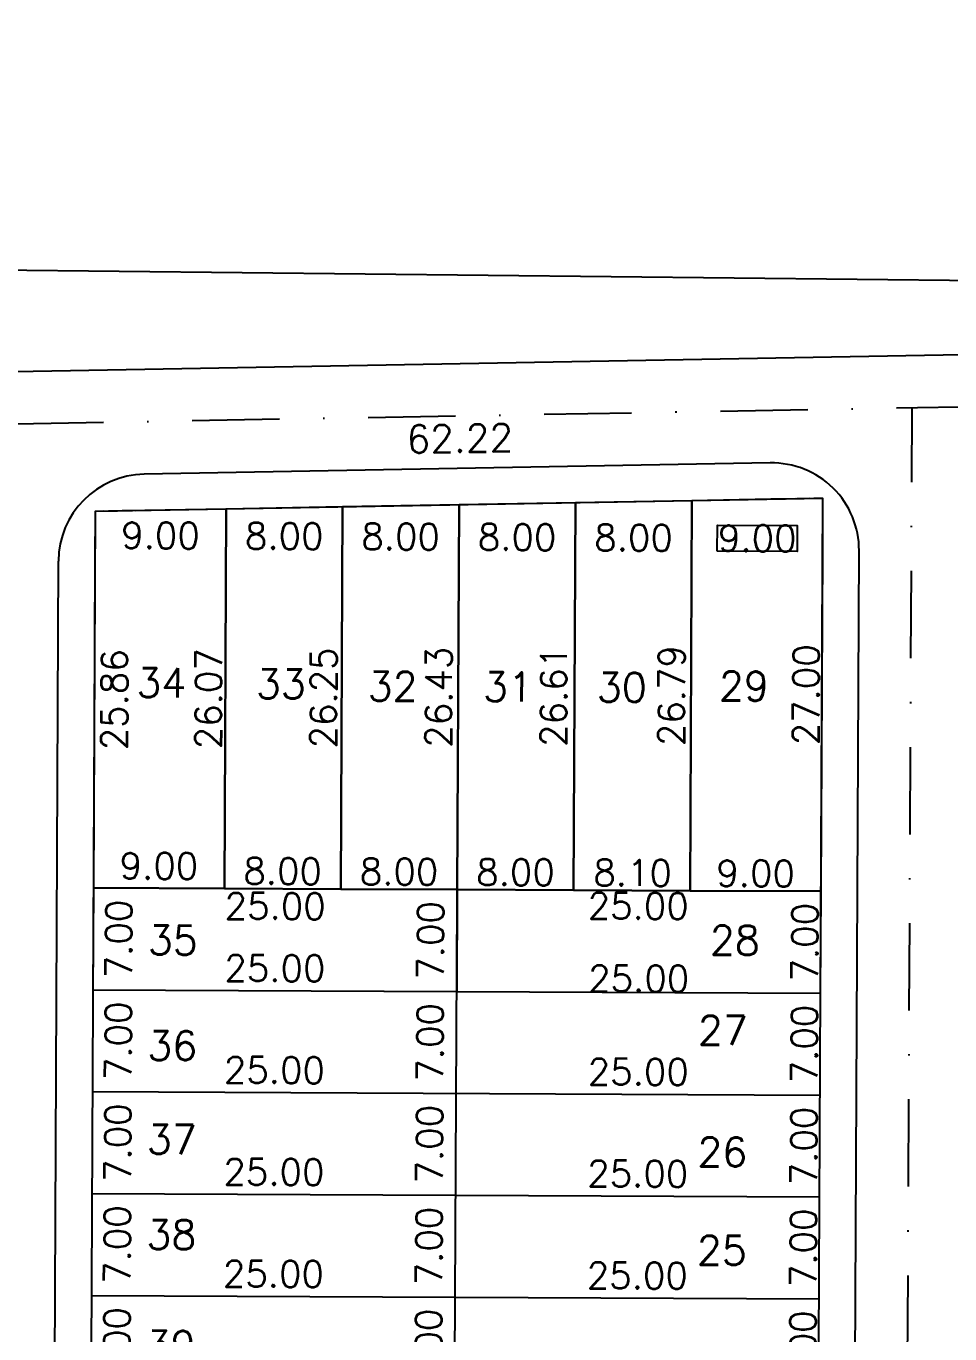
# Model space of a CAD drawing. Header units: millimetres. Extents: x -4430026 to 4783824, y 584 to 9593110.
# Drawn here: x 1752.4 to 1815.9, y 1880.7 to 1970.5 of the extents above; entities that cross this region are included whole.
import ezdxf
from ezdxf.enums import TextEntityAlignment as Align

# ---------------------------------------------------------------- set-up
doc = ezdxf.new("R2010")
doc.units = ezdxf.units.MM
for name, pattern in [('DASHDOT', [1, 0.5, -0.25, 0, -0.25]), ('HIDDEN', [0.375, 0.25, -0.125]), ('HIDDEN2', [0.1875, 0.125, -0.0625])]:
    doc.linetypes.add(name, pattern=pattern)
for name, color, linetype in [('BOUNDARY LOTES', 2, 'Continuous'), ('Calçada', 1, 'Continuous'), ('CANTOS', 9, 'HIDDEN'), ('Cota', 8, 'Continuous'), ('COTAS', 8, 'Continuous'), ('Lotes', 2, 'Continuous'), ('Numero de lotes', 5, 'Continuous'), ('POLIGONAL', 5, 'Continuous'), ('Projeção', 8, 'HIDDEN2'), ('QUADRA', 4, 'Continuous')]:
    doc.layers.add(name, color=color, linetype=linetype)
doc.styles.add('arcad1', font='romans.shx')
doc.styles.add('ROMANS', font='romans.shx')
doc.dimstyles.new('BOLA100', dxfattribs={"dimscale": 0, "dimtxt": 1.9, "dimasz": 0.18, "dimexe": 0.18, "dimexo": 0.063, "dimgap": 0, "dimtad": 1, "dimzin": 4, "dimdsep": 46, "dimtxsty": 'ROMANS', "dimcen": 0.09, "dimse1": 1, "dimse2": 1, "dimsd1": 1, "dimsd2": 1, "dimclrt": 256, "dimaunit": 1, "dimadec": 4, "dimazin": 0, "dimtfac": 1.2, "dimtix": 1, "dimtmove": 2, "dimatfit": 3, "dimfxl": 1, "dimtvp": 2, "dimtolj": 1, "dimtzin": 4, "dimarcsym": 0})
doc.dimstyles.get("Standard").update_dxf_attribs({"dimtxt": 0.18, "dimasz": 0.18, "dimexe": 0.18, "dimexo": 0.0625, "dimgap": 0.09, "dimtad": 0, "dimtih": 1, "dimtoh": 1, "dimdec": 4, "dimzin": 0, "dimdsep": 46, "dimtxsty": 'Standard', "dimcen": 0.09, "dimadec": 0, "dimazin": 0, "dimtfac": 1, "dimtdec": 4, "dimtofl": 0, "dimtmove": 0, "dimatfit": 3, "dimfxl": 1, "dimtolj": 1, "dimtzin": 0, "dimarcsym": 0})

# ---------------------------------------------------------------- blocks, each defined once
blk = doc.blocks.new('*D14412')
at = {"layer": 'DEFPOINTS', "color": 0}
for p in [(1757.169, 1937.163), (1766.169, 1937.12), (1766.144, 1931.887)]:
    blk.add_point(p, dxfattribs=at)
at = {"layer": 'Cota', "color": 41, "insert": (1761.661, 1935.509), "char_height": 1.8, "attachment_point": 5, "rotation": 359.72858, "style": 'ROMANS'}
blk.add_mtext('\\A1;9.00', dxfattribs=at)
blk = doc.blocks.new('*D14413')
at = {"layer": 'DEFPOINTS', "color": 0}
for p in [(1766.169, 1937.12), (1774.171, 1937.468), (1774.144, 1931.849)]:
    blk.add_point(p, dxfattribs=at)
at = {"layer": 'Cota', "color": 41, "insert": (1770.161, 1935.468), "char_height": 1.8, "attachment_point": 5, "rotation": 359.72858, "style": 'ROMANS'}
blk.add_mtext('\\A1;8.00', dxfattribs=at)
blk = doc.blocks.new('*D14414')
at = {"layer": 'DEFPOINTS', "color": 0}
for p in [(1774.171, 1937.468), (1782.171, 1937.43), (1782.144, 1931.812)]:
    blk.add_point(p, dxfattribs=at)
at = {"layer": 'Cota', "color": 41, "insert": (1778.161, 1935.43), "char_height": 1.8, "attachment_point": 5, "rotation": 359.72858, "style": 'ROMANS'}
blk.add_mtext('\\A1;8.00', dxfattribs=at)
blk = doc.blocks.new('*D14415')
at = {"layer": 'DEFPOINTS', "color": 0}
for p in [(1782.171, 1937.43), (1790.172, 1937.755), (1790.144, 1931.774)]:
    blk.add_point(p, dxfattribs=at)
at = {"layer": 'Cota', "color": 41, "insert": (1786.161, 1935.393), "char_height": 1.8, "attachment_point": 5, "rotation": 359.72858, "style": 'ROMANS'}
blk.add_mtext('\\A1;8.00', dxfattribs=at)
blk = doc.blocks.new('*D14416')
at = {"layer": 'DEFPOINTS', "color": 0}
for p in [(1790.172, 1937.755), (1798.173, 1937.899), (1798.144, 1931.736)]:
    blk.add_point(p, dxfattribs=at)
at = {"layer": 'Cota', "color": 41, "insert": (1794.161, 1935.355), "char_height": 1.8, "attachment_point": 5, "rotation": 359.72858, "style": 'ROMANS'}
blk.add_mtext('\\A1;8.00', dxfattribs=at)
blk = doc.blocks.new('*D14417')
at = {"layer": 'DEFPOINTS', "color": 0}
for p in [(1798.173, 1937.899), (1807.173, 1937.856), (1807.144, 1931.693)]:
    blk.add_point(p, dxfattribs=at)
at = {"layer": 'Cota', "color": 41, "insert": (1802.661, 1935.314), "char_height": 1.8, "attachment_point": 5, "rotation": 359.72858, "style": 'ROMANS'}
blk.add_mtext('\\A1;9.00', dxfattribs=at)
blk = doc.blocks.new('*D14418')
at = {"layer": 'DEFPOINTS', "color": 0}
for p in [(1757.047, 1911.3), (1766.047, 1911.257), (1766.037, 1909.183)]:
    blk.add_point(p, dxfattribs=at)
at = {"layer": 'Cota', "color": 41, "insert": (1761.554, 1912.804), "char_height": 1.8, "attachment_point": 5, "rotation": 359.72858, "style": 'ROMANS'}
blk.add_mtext('\\A1;9.00', dxfattribs=at)
blk = doc.blocks.new('*D14419')
at = {"layer": 'DEFPOINTS', "color": 0}
for p in [(1766.045, 1910.94), (1774.041, 1910.038), (1774.035, 1908.828)]:
    blk.add_point(p, dxfattribs=at)
at = {"layer": 'Cota', "color": 41, "insert": (1770.052, 1912.447), "char_height": 1.8, "attachment_point": 5, "rotation": 359.72858, "style": 'ROMANS'}
blk.add_mtext('\\A1;8.00', dxfattribs=at)
blk = doc.blocks.new('*D14420')
at = {"layer": 'DEFPOINTS', "color": 0}
for p in [(1774.041, 1910.038), (1782.041, 1910), (1782.035, 1908.79)]:
    blk.add_point(p, dxfattribs=at)
at = {"layer": 'Cota', "color": 41, "insert": (1778.052, 1912.409), "char_height": 1.8, "attachment_point": 5, "rotation": 359.72858, "style": 'ROMANS'}
blk.add_mtext('\\A1;8.00', dxfattribs=at)
blk = doc.blocks.new('*D14421')
at = {"layer": 'DEFPOINTS', "color": 0}
for p in [(1782.041, 1910), (1790.041, 1909.963), (1790.035, 1908.752)]:
    blk.add_point(p, dxfattribs=at)
at = {"layer": 'Cota', "color": 41, "insert": (1786.052, 1912.371), "char_height": 1.8, "attachment_point": 5, "rotation": 359.72858, "style": 'ROMANS'}
blk.add_mtext('\\A1;8.00', dxfattribs=at)
blk = doc.blocks.new('*D14422')
at = {"layer": 'DEFPOINTS', "color": 0}
for p in [(1790.041, 1909.963), (1798.141, 1909.924), (1798.135, 1908.714)]:
    blk.add_point(p, dxfattribs=at)
at = {"layer": 'Cota', "color": 41, "insert": (1794.102, 1912.333), "char_height": 1.8, "attachment_point": 5, "rotation": 359.72858, "style": 'ROMANS'}
blk.add_mtext('\\A1;8.10', dxfattribs=at)
blk = doc.blocks.new('*D14423')
at = {"layer": 'DEFPOINTS', "color": 0}
for p in [(1798.046, 1911.105), (1807.046, 1911.063), (1807.035, 1908.672)]:
    blk.add_point(p, dxfattribs=at)
at = {"layer": 'Cota', "color": 41, "insert": (1802.552, 1912.293), "char_height": 1.8, "attachment_point": 5, "rotation": 359.72858, "style": 'ROMANS'}
blk.add_mtext('\\A1;9.00', dxfattribs=at)
blk = doc.blocks.new('*D14424')
at = {"layer": 'DEFPOINTS', "color": 0}
for p in [(1757.169, 1937.163), (1757.047, 1911.3), (1762.028, 1911.276)]:
    blk.add_point(p, dxfattribs=at)
at = {"layer": 'Cota', "color": 41, "insert": (1758.489, 1924.225), "char_height": 1.8, "attachment_point": 5, "rotation": 89.72858, "style": 'ROMANS'}
blk.add_mtext('\\A1;25.86', dxfattribs=at)
blk = doc.blocks.new('*D14425')
at = {"layer": 'DEFPOINTS', "color": 0}
for p in [(1766.17, 1937.324), (1766.047, 1911.257), (1768.493, 1911.245)]:
    blk.add_point(p, dxfattribs=at)
at = {"layer": 'Cota', "color": 41, "insert": (1764.954, 1924.296), "char_height": 1.8, "attachment_point": 5, "rotation": 89.72858, "style": 'ROMANS'}
blk.add_mtext('\\A1;26.07', dxfattribs=at)
blk = doc.blocks.new('*D14426')
at = {"layer": 'DEFPOINTS', "color": 0}
for p in [(1774.171, 1937.468), (1774.047, 1911.219), (1776.399, 1911.208)]:
    blk.add_point(p, dxfattribs=at)
at = {"layer": 'Cota', "color": 41, "insert": (1772.862, 1924.349), "char_height": 1.8, "attachment_point": 5, "rotation": 89.72858, "style": 'ROMANS'}
blk.add_mtext('\\A1;26.25', dxfattribs=at)
blk = doc.blocks.new('*D14427')
at = {"layer": 'DEFPOINTS', "color": 0}
for p in [(1782.172, 1937.611), (1782.046, 1911.181), (1784.306, 1911.17)]:
    blk.add_point(p, dxfattribs=at)
at = {"layer": 'Cota', "color": 41, "insert": (1780.769, 1924.403), "char_height": 1.8, "attachment_point": 5, "rotation": 89.72858, "style": 'ROMANS'}
blk.add_mtext('\\A1;26.43', dxfattribs=at)
blk = doc.blocks.new('*D14428')
at = {"layer": 'DEFPOINTS', "color": 0}
for p in [(1790.172, 1937.755), (1790.046, 1911.143), (1792.213, 1911.133)]:
    blk.add_point(p, dxfattribs=at)
at = {"layer": 'Cota', "color": 41, "insert": (1788.676, 1924.456), "char_height": 1.8, "attachment_point": 5, "rotation": 89.72858, "style": 'ROMANS'}
blk.add_mtext('\\A1;26.61', dxfattribs=at)
blk = doc.blocks.new('*D14429')
at = {"layer": 'DEFPOINTS', "color": 0}
for p in [(1798.173, 1937.899), (1798.046, 1911.105), (1800.31, 1911.095)]:
    blk.add_point(p, dxfattribs=at)
at = {"layer": 'Cota', "color": 41, "insert": (1796.773, 1924.508), "char_height": 1.8, "attachment_point": 5, "rotation": 89.72858, "style": 'ROMANS'}
blk.add_mtext('\\A1;26.79', dxfattribs=at)
blk = doc.blocks.new('*D14430')
at = {"layer": 'DEFPOINTS', "color": 0}
for p in [(1807.174, 1938.06), (1809.674, 1938.048), (1807.046, 1911.063)]:
    blk.add_point(p, dxfattribs=at)
at = {"layer": 'Cota', "color": 41, "insert": (1806.01, 1924.567), "char_height": 1.8, "attachment_point": 5, "rotation": 89.72858, "style": 'ROMANS'}
blk.add_mtext('\\A1;27.00', dxfattribs=at)
blk = doc.blocks.new('*D14431')
at = {"layer": 'DEFPOINTS', "color": 0}
for p in [(1759.135, 1911.29), (1759.102, 1904.29), (1762.373, 1904.274)]:
    blk.add_point(p, dxfattribs=at)
at = {"layer": 'Cota', "color": 41, "insert": (1758.79, 1907.791), "char_height": 1.8, "attachment_point": 5, "rotation": 89.72858, "style": 'ROMANS'}
blk.add_mtext('\\A1;7.00', dxfattribs=at)
blk = doc.blocks.new('*D14432')
at = {"layer": 'DEFPOINTS', "color": 0}
for p in [(1759.102, 1904.29), (1756.98, 1897.3), (1762.34, 1897.274)]:
    blk.add_point(p, dxfattribs=at)
at = {"layer": 'Cota', "color": 41, "insert": (1758.757, 1900.791), "char_height": 1.8, "attachment_point": 5, "rotation": 89.72858, "style": 'ROMANS'}
blk.add_mtext('\\A1;7.00', dxfattribs=at)
blk = doc.blocks.new('*D14433')
at = {"layer": 'DEFPOINTS', "color": 0}
for p in [(1756.98, 1897.3), (1756.947, 1890.3), (1762.307, 1890.274)]:
    blk.add_point(p, dxfattribs=at)
at = {"layer": 'Cota', "color": 41, "insert": (1758.724, 1893.791), "char_height": 1.8, "attachment_point": 5, "rotation": 89.72858, "style": 'ROMANS'}
blk.add_mtext('\\A1;7.00', dxfattribs=at)
blk = doc.blocks.new('*D14434')
at = {"layer": 'DEFPOINTS', "color": 0}
for p in [(1756.947, 1890.3), (1756.914, 1883.3), (1762.274, 1883.274)]:
    blk.add_point(p, dxfattribs=at)
at = {"layer": 'Cota', "color": 41, "insert": (1758.69, 1886.791), "char_height": 1.8, "attachment_point": 5, "rotation": 89.72858, "style": 'ROMANS'}
blk.add_mtext('\\A1;7.00', dxfattribs=at)
blk = doc.blocks.new('*D14435')
at = {"layer": 'DEFPOINTS', "color": 0}
for p in [(1756.914, 1883.3), (1756.881, 1876.3), (1762.241, 1876.275)]:
    blk.add_point(p, dxfattribs=at)
at = {"layer": 'Cota', "color": 41, "insert": (1758.657, 1879.792), "char_height": 1.8, "attachment_point": 5, "rotation": 89.72858, "style": 'ROMANS'}
blk.add_mtext('\\A1;7.00', dxfattribs=at)
blk = doc.blocks.new('*D14496')
at = {"layer": 'DEFPOINTS', "color": 0}
for p in [(1756.91, 1882.508), (1781.91, 1882.389), (1781.904, 1881.119)]:
    blk.add_point(p, dxfattribs=at)
at = {"layer": 'Cota', "color": 41, "insert": (1769.421, 1884.778), "char_height": 1.8, "attachment_point": 5, "rotation": 359.72858, "style": 'ROMANS'}
blk.add_mtext('\\A1;25.00', dxfattribs=at)
blk = doc.blocks.new('*D14497')
at = {"layer": 'DEFPOINTS', "color": 0}
for p in [(1781.91, 1882.389), (1806.91, 1882.271), (1806.904, 1881.001)]:
    blk.add_point(p, dxfattribs=at)
at = {"layer": 'Cota', "color": 41, "insert": (1794.421, 1884.66), "char_height": 1.8, "attachment_point": 5, "rotation": 359.72858, "style": 'ROMANS'}
blk.add_mtext('\\A1;25.00', dxfattribs=at)
blk = doc.blocks.new('*D14498')
at = {"layer": 'DEFPOINTS', "color": 0}
for p in [(1756.943, 1889.508), (1781.943, 1889.389), (1781.937, 1888.119)]:
    blk.add_point(p, dxfattribs=at)
at = {"layer": 'Cota', "color": 41, "insert": (1769.454, 1891.778), "char_height": 1.8, "attachment_point": 5, "rotation": 359.72858, "style": 'ROMANS'}
blk.add_mtext('\\A1;25.00', dxfattribs=at)
blk = doc.blocks.new('*D14499')
at = {"layer": 'DEFPOINTS', "color": 0}
for p in [(1781.943, 1889.389), (1806.943, 1889.271), (1806.937, 1888)]:
    blk.add_point(p, dxfattribs=at)
at = {"layer": 'Cota', "color": 41, "insert": (1794.454, 1891.66), "char_height": 1.8, "attachment_point": 5, "rotation": 359.72858, "style": 'ROMANS'}
blk.add_mtext('\\A1;25.00', dxfattribs=at)
blk = doc.blocks.new('*D14500')
at = {"layer": 'DEFPOINTS', "color": 0}
for p in [(1756.977, 1896.508), (1781.976, 1896.389), (1781.97, 1895.119)]:
    blk.add_point(p, dxfattribs=at)
at = {"layer": 'Cota', "color": 41, "insert": (1769.488, 1898.778), "char_height": 1.8, "attachment_point": 5, "rotation": 359.72858, "style": 'ROMANS'}
blk.add_mtext('\\A1;25.00', dxfattribs=at)
blk = doc.blocks.new('*D14501')
at = {"layer": 'DEFPOINTS', "color": 0}
for p in [(1781.976, 1896.389), (1806.976, 1896.271), (1806.97, 1895)]:
    blk.add_point(p, dxfattribs=at)
at = {"layer": 'Cota', "color": 41, "insert": (1794.487, 1898.66), "char_height": 1.8, "attachment_point": 5, "rotation": 359.72858, "style": 'ROMANS'}
blk.add_mtext('\\A1;25.00', dxfattribs=at)
blk = doc.blocks.new('*D14502')
at = {"layer": 'DEFPOINTS', "color": 0}
for p in [(1757.01, 1903.508), (1782.01, 1903.389), (1782.003, 1902.119)]:
    blk.add_point(p, dxfattribs=at)
at = {"layer": 'Cota', "color": 41, "insert": (1769.521, 1905.778), "char_height": 1.8, "attachment_point": 5, "rotation": 359.72858, "style": 'ROMANS'}
blk.add_mtext('\\A1;25.00', dxfattribs=at)
blk = doc.blocks.new('*D14503')
at = {"layer": 'DEFPOINTS', "color": 0}
for p in [(1782.007, 1902.799), (1807.006, 1902.68), (1807, 1901.41)]:
    blk.add_point(p, dxfattribs=at)
at = {"layer": 'Cota', "color": 41, "insert": (1794.518, 1905.069), "char_height": 1.8, "attachment_point": 5, "rotation": 359.72858, "style": 'ROMANS'}
blk.add_mtext('\\A1;25.00', dxfattribs=at)
blk = doc.blocks.new('*D14504')
at = {"layer": 'DEFPOINTS', "color": 0}
for p in [(1757.047, 1911.3), (1782.046, 1911.181), (1782.024, 1906.386)]:
    blk.add_point(p, dxfattribs=at)
at = {"layer": 'Cota', "color": 41, "insert": (1769.541, 1910.045), "char_height": 1.8, "attachment_point": 5, "rotation": 359.72858, "style": 'ROMANS'}
blk.add_mtext('\\A1;25.00', dxfattribs=at)
blk = doc.blocks.new('*D14505')
at = {"layer": 'DEFPOINTS', "color": 0}
for p in [(1781.986, 1910.449), (1806.986, 1910.33), (1806.967, 1906.399)]:
    blk.add_point(p, dxfattribs=at)
at = {"layer": 'Cota', "color": 41, "insert": (1794.484, 1910.058), "char_height": 1.8, "attachment_point": 5, "rotation": 359.72858, "style": 'ROMANS'}
blk.add_mtext('\\A1;25.00', dxfattribs=at)
blk = doc.blocks.new('*D14506')
at = {"layer": 'DEFPOINTS', "color": 0}
for p in [(1807.046, 1911.063), (1807.013, 1904.063), (1809.513, 1904.051)]:
    blk.add_point(p, dxfattribs=at)
at = {"layer": 'Cota', "color": 41, "insert": (1805.93, 1907.568), "char_height": 1.8, "attachment_point": 5, "rotation": 89.72858, "style": 'ROMANS'}
blk.add_mtext('\\A1;7.00', dxfattribs=at)
blk = doc.blocks.new('*D14507')
at = {"layer": 'DEFPOINTS', "color": 0}
for p in [(1807.013, 1904.063), (1806.98, 1897.063), (1809.48, 1897.051)]:
    blk.add_point(p, dxfattribs=at)
at = {"layer": 'Cota', "color": 41, "insert": (1805.896, 1900.568), "char_height": 1.8, "attachment_point": 5, "rotation": 89.72858, "style": 'ROMANS'}
blk.add_mtext('\\A1;7.00', dxfattribs=at)
blk = doc.blocks.new('*D14508')
at = {"layer": 'DEFPOINTS', "color": 0}
for p in [(1806.98, 1897.063), (1806.947, 1890.063), (1809.447, 1890.051)]:
    blk.add_point(p, dxfattribs=at)
at = {"layer": 'Cota', "color": 41, "insert": (1805.863, 1893.568), "char_height": 1.8, "attachment_point": 5, "rotation": 89.72858, "style": 'ROMANS'}
blk.add_mtext('\\A1;7.00', dxfattribs=at)
blk = doc.blocks.new('*D14509')
at = {"layer": 'DEFPOINTS', "color": 0}
for p in [(1806.947, 1890.063), (1806.913, 1883.063), (1809.413, 1883.051)]:
    blk.add_point(p, dxfattribs=at)
at = {"layer": 'Cota', "color": 41, "insert": (1805.83, 1886.568), "char_height": 1.8, "attachment_point": 5, "rotation": 89.72858, "style": 'ROMANS'}
blk.add_mtext('\\A1;7.00', dxfattribs=at)
blk = doc.blocks.new('*D14510')
at = {"layer": 'DEFPOINTS', "color": 0}
for p in [(1806.913, 1883.063), (1806.88, 1876.063), (1809.38, 1876.051)]:
    blk.add_point(p, dxfattribs=at)
at = {"layer": 'Cota', "color": 41, "insert": (1805.797, 1879.568), "char_height": 1.8, "attachment_point": 5, "rotation": 89.72858, "style": 'ROMANS'}
blk.add_mtext('\\A1;7.00', dxfattribs=at)
blk = doc.blocks.new('*D14541')
at = {"layer": 'DEFPOINTS', "color": 0}
for p in [(1781.914, 1883.181), (1783.694, 1883.173), (1781.881, 1876.181)]:
    blk.add_point(p, dxfattribs=at)
at = {"layer": 'Cota', "color": 41, "insert": (1780.077, 1879.69), "char_height": 1.8, "attachment_point": 5, "rotation": 89.72858, "style": 'ROMANS'}
blk.add_mtext('\\A1;7.00', dxfattribs=at)
blk = doc.blocks.new('*D14542')
at = {"layer": 'DEFPOINTS', "color": 0}
for p in [(1781.947, 1890.181), (1783.727, 1890.173), (1781.914, 1883.181)]:
    blk.add_point(p, dxfattribs=at)
at = {"layer": 'Cota', "color": 41, "insert": (1780.11, 1886.69), "char_height": 1.8, "attachment_point": 5, "rotation": 89.72858, "style": 'ROMANS'}
blk.add_mtext('\\A1;7.00', dxfattribs=at)
blk = doc.blocks.new('*D14543')
at = {"layer": 'DEFPOINTS', "color": 0}
for p in [(1781.98, 1897.181), (1783.76, 1897.173), (1781.947, 1890.181)]:
    blk.add_point(p, dxfattribs=at)
at = {"layer": 'Cota', "color": 41, "insert": (1780.143, 1893.69), "char_height": 1.8, "attachment_point": 5, "rotation": 89.72858, "style": 'ROMANS'}
blk.add_mtext('\\A1;7.00', dxfattribs=at)
blk = doc.blocks.new('*D14544')
at = {"layer": 'DEFPOINTS', "color": 0}
for p in [(1782.013, 1904.181), (1783.793, 1904.173), (1781.98, 1897.181)]:
    blk.add_point(p, dxfattribs=at)
at = {"layer": 'Cota', "color": 41, "insert": (1780.177, 1900.69), "char_height": 1.8, "attachment_point": 5, "rotation": 89.72858, "style": 'ROMANS'}
blk.add_mtext('\\A1;7.00', dxfattribs=at)
blk = doc.blocks.new('*D14545')
at = {"layer": 'DEFPOINTS', "color": 0}
for p in [(1782.046, 1911.181), (1783.826, 1911.173), (1782.013, 1904.181)]:
    blk.add_point(p, dxfattribs=at)
at = {"layer": 'Cota', "color": 41, "insert": (1780.21, 1907.69), "char_height": 1.8, "attachment_point": 5, "rotation": 89.72858, "style": 'ROMANS'}
blk.add_mtext('\\A1;7.00', dxfattribs=at)
blk = doc.blocks.new('*D14073')
at = {"layer": 'DEFPOINTS', "color": 0, "linetype": 'ByBlock'}
for p in [(1813.304, 1944.271), (1812.26, 1724.038), (1815.86, 1724.021)]:
    blk.add_point(p, dxfattribs=at)
at = {"layer": 'COTAS', "linetype": 'ByBlock', "insert": (1810.548, 1834.165), "char_height": 1.9, "attachment_point": 5, "rotation": 89.72858, "style": 'ROMANS'}
blk.add_mtext('\\A1;220.24', dxfattribs=at)
blk = doc.blocks.new('*D14089')
at = {"layer": 'DEFPOINTS', "color": 0, "linetype": 'ByBlock'}
for p in [(1813.304, 1944.271), (1751.098, 1943.155), (1813.348, 1941.795)]:
    blk.add_point(p, dxfattribs=at)
at = {"layer": 'COTAS', "linetype": 'ByBlock', "insert": (1782.228, 1942.187), "char_height": 1.9, "attachment_point": 5, "rotation": 1.02791, "style": 'ROMANS'}
blk.add_mtext('\\A1;62.22', dxfattribs=at)
blk = doc.blocks.new('*D14090')
at = {"layer": 'DEFPOINTS', "color": 0, "linetype": 'ByBlock'}
for p in [(1875.51, 1945.387), (1813.304, 1944.271), (1875.552, 1943.045)]:
    blk.add_point(p, dxfattribs=at)
at = {"layer": 'COTAS', "linetype": 'ByBlock', "insert": (1844.431, 1943.437), "char_height": 1.9, "attachment_point": 5, "rotation": 1.02791, "style": 'ROMANS'}
blk.add_mtext('\\A1;62.22', dxfattribs=at)
blk = doc.blocks.new('*D14352')
at = {"layer": 'DEFPOINTS', "color": 0, "linetype": 'ByBlock'}
for p in [(1673.107, 1937.429), (1919.368, 1867.265), (1917.581, 1860.992)]:
    blk.add_point(p, dxfattribs=at)
at = {"layer": 'COTAS', "linetype": 'ByBlock', "insert": (1690.559, 1929.905), "char_height": 1.9, "attachment_point": 5, "rotation": 344.09698, "style": 'ROMANS'}
blk.add_mtext('\\A1;R256.05', dxfattribs=at)
blk = doc.blocks.new('*D8603')
at = {"layer": 'DEFPOINTS', "color": 0, "linetype": 'ByBlock'}
for p in [(1813.304, 1944.271), (1812.26, 1724.038), (1815.86, 1724.021)]:
    blk.add_point(p, dxfattribs=at)
at = {"layer": 'COTAS', "linetype": 'ByBlock', "insert": (1810.548, 1834.165), "char_height": 1.9, "attachment_point": 5, "rotation": 89.72858, "style": 'ROMANS'}
blk.add_mtext('\\A1;220.24', dxfattribs=at)

msp = doc.modelspace()

# ---------------------------------------------------------------- linework, layer by layer
at = {"layer": 'BOUNDARY LOTES'}
msp.add_line((1756.98, 1897.3, 2.439), (1806.98, 1897.063, 2.439), dxfattribs=at)
at = {"layer": 'BOUNDARY LOTES', "elevation": 2.439}
for points in [[(1807.157, 1934.48), (1807.174, 1938.06), (1803.594, 1937.996), (1798.173, 1937.899), (1798.046, 1911.105), (1807.046, 1911.063)], [(1807.157, 1934.48), (1807.174, 1938.06), (1803.594, 1937.996), (1798.173, 1937.899), (1798.046, 1911.105), (1807.046, 1911.063)], [(1766.17, 1937.324), (1760.59, 1937.224), (1757.169, 1937.163), (1757.153, 1933.741), (1757.047, 1911.3), (1766.047, 1911.257)], [(1766.17, 1937.324), (1760.59, 1937.224), (1757.169, 1937.163), (1757.153, 1933.741), (1757.047, 1911.3), (1766.047, 1911.257)], [(1774.171, 1937.468), (1766.17, 1937.324), (1766.047, 1911.257), (1774.047, 1911.219)], [(1774.171, 1937.468), (1766.17, 1937.324), (1766.047, 1911.257), (1774.047, 1911.219)], [(1782.172, 1937.611), (1774.171, 1937.468), (1774.047, 1911.219), (1782.046, 1911.181)], [(1782.172, 1937.611), (1774.171, 1937.468), (1774.047, 1911.219), (1782.046, 1911.181)], [(1790.172, 1937.755), (1782.172, 1937.611), (1782.046, 1911.181), (1790.046, 1911.143)], [(1790.172, 1937.755), (1782.172, 1937.611), (1782.046, 1911.181), (1790.046, 1911.143)], [(1798.173, 1937.899), (1790.172, 1937.755), (1790.046, 1911.143), (1798.046, 1911.105)], [(1798.173, 1937.899), (1790.172, 1937.755), (1790.046, 1911.143), (1798.046, 1911.105)], [(1782.046, 1911.181), (1774.047, 1911.219), (1766.047, 1911.257), (1757.047, 1911.3), (1757.014, 1904.3), (1782.013, 1904.181)], [(1807.046, 1911.063), (1798.046, 1911.105), (1790.046, 1911.143), (1782.046, 1911.181), (1782.013, 1904.181), (1807.013, 1904.063)]]:
    msp.add_lwpolyline(points, close=True, dxfattribs=at)
for points in [[(1807.174, 1938.06), (1798.173, 1937.899), (1798.046, 1911.105), (1807.046, 1911.063), (1807.174, 1938.06)], [(1766.17, 1937.324), (1757.169, 1937.163), (1757.047, 1911.3), (1766.047, 1911.257), (1766.17, 1937.324)], [(1774.171, 1937.468), (1766.17, 1937.324), (1766.047, 1911.257), (1774.047, 1911.219), (1774.171, 1937.468)], [(1782.172, 1937.611), (1774.171, 1937.468), (1774.047, 1911.219), (1782.046, 1911.181), (1782.171, 1937.43)], [(1790.172, 1937.755), (1782.172, 1937.611), (1782.046, 1911.181), (1790.046, 1911.143), (1790.172, 1937.755)], [(1798.173, 1937.899), (1790.172, 1937.755), (1790.046, 1911.143), (1798.046, 1911.105), (1798.173, 1937.899)]]:
    msp.add_lwpolyline(points, dxfattribs=at)
at = {"layer": 'Calçada'}
for p, q in [((3074.748, 1970.505, 2.439), (1674.495, 1945.381, 2.439)), ((1803.549, 1940.495, 2.439), (1760.545, 1939.724, 2.439)), ((1808.726, 1738.005, 2.439), (1809.657, 1934.468, 2.439)), ((1753.727, 1738.265, 2.439), (1754.653, 1933.753, 2.439))]:
    msp.add_line(p, q, dxfattribs=at)
for centre, start, end in [((1803.657, 1934.496, 2.439), 359.72858, 91.02791), ((1760.653, 1933.725, 2.439), 91.02791, 179.72858)]:
    msp.add_arc(centre, 6, start, end, dxfattribs=at)
at = {"layer": 'CANTOS', "ltscale": 2.5, "elevation": 2.439}
for points in [[(1807.157, 1934.48), (1807.174, 1938.06), (1803.594, 1937.996)], [(1760.59, 1937.224), (1757.169, 1937.163), (1757.153, 1933.741)]]:
    msp.add_lwpolyline(points, dxfattribs=at)
at = {"layer": 'Cota', "elevation": 2.439}
msp.add_lwpolyline([(1799.914, 1934.427), (1799.922, 1936.227), (1805.408, 1936.201), (1805.4, 1934.401)], close=True, dxfattribs=at)
at = {"layer": 'Lotes'}
for p, q in [((1766.047, 1911.257, 2.439), (1766.17, 1937.324, 2.439)), ((1774.047, 1911.219, 2.439), (1774.171, 1937.468, 2.439)), ((1781.21, 1734.635, 2.439), (1782.172, 1937.611, 2.439)), ((1790.046, 1911.143, 2.439), (1790.172, 1937.755, 2.439)), ((1798.046, 1911.105, 2.439), (1798.173, 1937.899, 2.439)), ((1757.047, 1911.3, 2.439), (1807.046, 1911.063, 2.439)), ((1757.014, 1904.3, 2.439), (1807.013, 1904.063, 2.439)), ((1756.947, 1890.3, 2.439), (1806.947, 1890.063, 2.439)), ((1756.914, 1883.3, 2.439), (1806.913, 1883.063, 2.439))]:
    msp.add_line(p, q, dxfattribs=at)
at = {"layer": 'POLIGONAL', "linetype": 'ByBlock'}
msp.add_line((1830.733, 1952.879, 2.439), (1682.84, 1954.479, 2.439), dxfattribs=at)
msp.add_line((1830.733, 1952.879, 2.439), (1682.84, 1954.479, 2.439), dxfattribs=at)
at = {"layer": 'Projeção', "linetype": 'DASHDOT', "ltscale": 12}
for p, q in [((3076.423, 1966.934, 2.439), (1675.686, 1941.802, 2.439)), ((1811.216, 1503.577, 2.439), (1813.304, 1944.271, 2.439))]:
    msp.add_line(p, q, dxfattribs=at)
at = {"layer": 'QUADRA', "elevation": 2.439}
msp.add_lwpolyline([(1756.21, 1734.754), (1806.21, 1734.517), (1807.174, 1938.06), (1757.169, 1937.163), (1756.21, 1734.754)], close=True, dxfattribs=at)

# ---------------------------------------------------------------- texts
at = {"layer": 'Numero de lotes', "style": 'arcad1'}
for s, p in [('34', (1761.721, 1925.391, 2.439)), ('33', (1769.937, 1925.312, 2.439)), ('32', (1777.61, 1925.149, 2.439)), ('31', (1785.536, 1925.111, 2.439)), ('30', (1793.356, 1925.074, 2.439)), ('29', (1801.745, 1925.161, 2.439)), ('35', (1762.506, 1907.707, 2.439)), ('28', (1801.125, 1907.702, 2.439)), ('27', (1800.301, 1901.509, 2.439)), ('36', (1762.472, 1900.456, 2.439)), ('37', (1762.441, 1894.017, 2.439)), ('26', (1800.261, 1893.151, 2.439)), ('38', (1762.41, 1887.473, 2.439)), ('25', (1800.229, 1886.396, 2.439)), ('39', (1762.374, 1879.874, 2.439))]:
    msp.add_text(s, height=2, rotation=359.72858, dxfattribs=at).set_placement(p, align=Align.MIDDLE_CENTER)

# ---------------------------------------------------------------- dimensions: what is measured, and where the dimension line sits
at = {"layer": 'Cota'}
for p1, p2, distance, picture, middle in [((1807.046, 1911.063, 2.439), (1807.174, 1938.06, 2.439), -2.5, '*D14430', (1806.01, 1924.567, 2.439)), ((1757.169, 1937.163, 2.439), (1757.047, 1911.3, 2.439), 4.981, '*D14424', (1758.489, 1924.225, 2.439)), ((1757.169, 1937.163, 2.439), (1766.169, 1937.12, 2.439), -5.233, '*D14412', (1761.661, 1935.509, 2.439)), ((1766.17, 1937.324, 2.439), (1766.047, 1911.257, 2.439), 2.446, '*D14425', (1764.954, 1924.296, 2.439)), ((1774.171, 1937.468, 2.439), (1774.047, 1911.219, 2.439), 2.353, '*D14426', (1772.862, 1924.349, 2.439)), ((1782.172, 1937.611, 2.439), (1782.046, 1911.181, 2.439), 2.26, '*D14427', (1780.769, 1924.403, 2.439)), ((1790.172, 1937.755, 2.439), (1790.046, 1911.143, 2.439), 2.167, '*D14428', (1788.676, 1924.456, 2.439)), ((1798.173, 1937.899, 2.439), (1798.046, 1911.105, 2.439), 2.263, '*D14429', (1796.773, 1924.508, 2.439)), ((1757.047, 1911.3, 2.439), (1766.047, 1911.257, 2.439), -2.074, '*D14418', (1761.554, 1912.804, 2.439)), ((1757.047, 1911.3, 2.439), (1782.046, 1911.181, 2.439), -4.795, '*D14504', (1769.541, 1910.045, 2.439)), ((1759.135, 1911.29, 2.439), (1759.102, 1904.29, 2.439), 3.271, '*D14431', (1758.79, 1907.791, 2.439)), ((1807.046, 1911.063, 2.439), (1807.013, 1904.063, 2.439), 2.5, '*D14506', (1805.93, 1907.568, 2.439)), ((1757.01, 1903.508, 2.439), (1782.01, 1903.389, 2.439), -1.27, '*D14502', (1769.521, 1905.778, 2.439)), ((1756.977, 1896.508, 2.439), (1781.976, 1896.389, 2.439), -1.27, '*D14500', (1769.488, 1898.778, 2.439)), ((1756.943, 1889.508, 2.439), (1781.943, 1889.389, 2.439), -1.27, '*D14498', (1769.454, 1891.778, 2.439)), ((1756.91, 1882.508, 2.439), (1781.91, 1882.389, 2.439), -1.27, '*D14496', (1769.421, 1884.778, 2.439))]:
    dim = msp.add_aligned_dim(p1=p1, p2=p2, distance=distance, dimstyle='Standard', override={"dimtxt": 1.8, "dimexo": 0.063, "dimgap": 0, "dimtih": 0, "dimtoh": 0, "dimdec": 2, "dimzin": 4, "dimtxsty": 'ROMANS', "dimse1": 1, "dimse2": 1, "dimsd1": 1, "dimsd2": 1, "dimclrt": 41, "dimtfac": 1.2, "dimtdec": 2, "dimtix": 1, "dimtofl": 1, "dimtmove": 2, "dimfxl": 0.18, "dimfxlon": 1, "dimtvp": 2, "dimtzin": 4}, dxfattribs=at)
    dim.commit()
    dim.dimension.update_dxf_attribs({"geometry": picture, "text_midpoint": middle})
for base, p1, p2, angle, picture, middle in [((1774.144, 1931.849, 2.439), (1766.169, 1937.12, 2.439), (1774.171, 1937.468, 2.439), 179.72858, '*D14413', (1770.161, 1935.468, 2.439)), ((1782.144, 1931.812, 2.439), (1774.171, 1937.468, 2.439), (1782.171, 1937.43, 2.439), 179.72858, '*D14414', (1778.161, 1935.43, 2.439)), ((1790.144, 1931.774, 2.439), (1782.171, 1937.43, 2.439), (1790.172, 1937.755, 2.439), 179.72858, '*D14415', (1786.161, 1935.393, 2.439)), ((1798.144, 1931.736, 2.439), (1790.172, 1937.755, 2.439), (1798.173, 1937.899, 2.439), 179.72858, '*D14416', (1794.161, 1935.355, 2.439)), ((1807.144, 1931.693, 2.439), (1798.173, 1937.899, 2.439), (1807.173, 1937.856, 2.439), 179.72858, '*D14417', (1802.661, 1935.314, 2.439)), ((1774.035, 1908.828, 2.439), (1766.045, 1910.94, 2.439), (1774.041, 1910.038, 2.439), 179.72858, '*D14419', (1770.052, 1912.447, 2.439)), ((1782.035, 1908.79, 2.439), (1774.041, 1910.038, 2.439), (1782.041, 1910, 2.439), 179.72858, '*D14420', (1778.052, 1912.409, 2.439)), ((1790.035, 1908.752, 2.439), (1782.041, 1910, 2.439), (1790.041, 1909.963, 2.439), 179.72858, '*D14421', (1786.052, 1912.371, 2.439)), ((1798.135, 1908.714, 2.439), (1790.041, 1909.963, 2.439), (1798.141, 1909.924, 2.439), 179.72858, '*D14422', (1794.102, 1912.333, 2.439)), ((1807.035, 1908.672, 2.439), (1798.046, 1911.105, 2.439), (1807.046, 1911.063, 2.439), 179.72858, '*D14423', (1802.552, 1912.293, 2.439)), ((1783.826, 1911.173, 2.439), (1782.013, 1904.181, 2.439), (1782.046, 1911.181, 2.439), 269.72858, '*D14545', (1780.21, 1907.69, 2.439)), ((1806.967, 1906.399, 2.439), (1781.986, 1910.449, 2.439), (1806.986, 1910.33, 2.439), 179.72858, '*D14505', (1794.484, 1910.058, 2.439)), ((1807, 1901.41, 2.439), (1782.007, 1902.799, 2.439), (1807.006, 1902.68, 2.439), 179.72858, '*D14503', (1794.518, 1905.069, 2.439)), ((1762.34, 1897.274, 2.439), (1759.102, 1904.29, 2.439), (1756.98, 1897.3, 2.439), 89.72858, '*D14432', (1758.757, 1900.791, 2.439)), ((1783.793, 1904.173, 2.439), (1781.98, 1897.181, 2.439), (1782.013, 1904.181, 2.439), 269.72858, '*D14544', (1780.177, 1900.69, 2.439)), ((1809.48, 1897.051, 2.439), (1807.013, 1904.063, 2.439), (1806.98, 1897.063, 2.439), 89.72858, '*D14507', (1805.896, 1900.568, 2.439)), ((1806.97, 1895, 2.439), (1781.976, 1896.389, 2.439), (1806.976, 1896.271, 2.439), 179.72858, '*D14501', (1794.487, 1898.66, 2.439)), ((1762.307, 1890.274, 2.439), (1756.98, 1897.3, 2.439), (1756.947, 1890.3, 2.439), 89.72858, '*D14433', (1758.724, 1893.791, 2.439)), ((1783.76, 1897.173, 2.439), (1781.947, 1890.181, 2.439), (1781.98, 1897.181, 2.439), 269.72858, '*D14543', (1780.143, 1893.69, 2.439)), ((1809.447, 1890.051, 2.439), (1806.98, 1897.063, 2.439), (1806.947, 1890.063, 2.439), 89.72858, '*D14508', (1805.863, 1893.568, 2.439)), ((1806.937, 1888, 2.439), (1781.943, 1889.389, 2.439), (1806.943, 1889.271, 2.439), 179.72858, '*D14499', (1794.454, 1891.66, 2.439)), ((1762.274, 1883.274, 2.439), (1756.947, 1890.3, 2.439), (1756.914, 1883.3, 2.439), 89.72858, '*D14434', (1758.69, 1886.791, 2.439)), ((1783.727, 1890.173, 2.439), (1781.914, 1883.181, 2.439), (1781.947, 1890.181, 2.439), 269.72858, '*D14542', (1780.11, 1886.69, 2.439)), ((1809.413, 1883.051, 2.439), (1806.947, 1890.063, 2.439), (1806.913, 1883.063, 2.439), 89.72858, '*D14509', (1805.83, 1886.568, 2.439)), ((1806.904, 1881.001, 2.439), (1781.91, 1882.389, 2.439), (1806.91, 1882.271, 2.439), 179.72858, '*D14497', (1794.421, 1884.66, 2.439)), ((1762.241, 1876.275, 2.439), (1756.914, 1883.3, 2.439), (1756.881, 1876.3, 2.439), 89.72858, '*D14435', (1758.657, 1879.792, 2.439)), ((1783.694, 1883.173, 2.439), (1781.881, 1876.181, 2.439), (1781.914, 1883.181, 2.439), 269.72858, '*D14541', (1780.077, 1879.69, 2.439)), ((1809.38, 1876.051, 2.439), (1806.913, 1883.063, 2.439), (1806.88, 1876.063, 2.439), 89.72858, '*D14510', (1805.797, 1879.568, 2.439))]:
    dim = msp.add_linear_dim(base=base, p1=p1, p2=p2, angle=angle, dimstyle='Standard', override={"dimtxt": 1.8, "dimexo": 0.063, "dimgap": 0, "dimtih": 0, "dimtoh": 0, "dimdec": 2, "dimzin": 4, "dimtxsty": 'ROMANS', "dimse1": 1, "dimse2": 1, "dimsd1": 1, "dimsd2": 1, "dimclrt": 41, "dimtfac": 1.2, "dimtdec": 2, "dimtix": 1, "dimtofl": 1, "dimtmove": 2, "dimfxl": 0.18, "dimfxlon": 1, "dimtvp": 2, "dimtzin": 4}, dxfattribs=at)
    dim.commit()
    dim.dimension.update_dxf_attribs({"geometry": picture, "text_midpoint": middle})
at = {"layer": 'COTAS', "linetype": 'ByBlock'}
for p1, p2, distance, picture, middle in [((1813.304, 1944.271, 2.439), (1875.51, 1945.387, 2.439), -2.342, '*D14090', (1844.431, 1943.437, 2.439)), ((1751.098, 1943.155, 2.439), (1813.304, 1944.271, 2.439), -2.476, '*D14089', (1782.228, 1942.187, 2.439))]:
    dim = msp.add_aligned_dim(p1=p1, p2=p2, distance=distance, dimstyle='BOLA100', override={"dimscale": 1, "dimfxl": 0.18}, dxfattribs=at)
    dim.commit()
    dim.dimension.update_dxf_attribs({"geometry": picture, "text_midpoint": middle})
for picture in ['*D14073', '*D8603']:
    dim = msp.add_linear_dim(base=(1815.86, 1724.021, 2.439), p1=(1813.304, 1944.271, 2.439), p2=(1812.26, 1724.038, 2.439), angle=269.72858, dimstyle='BOLA100', override={"dimscale": 1, "dimfxl": 0.18}, dxfattribs=at)
    dim.commit()
    dim.dimension.update_dxf_attribs({"geometry": picture, "text_midpoint": (1810.548, 1834.165, 2.439), "dimtype": 161})
dim = msp.add_linear_dim(base=(1917.581, 1860.992, 2.439), p1=(1673.107, 1937.429, 2.439), p2=(1919.368, 1867.265, 2.439), angle=344.09698, text='R256.05', dimstyle='BOLA100', override={"dimscale": 1, "dimfxl": 0.18}, dxfattribs=at)
dim.commit()
dim.dimension.update_dxf_attribs({"geometry": '*D14352', "text_midpoint": (1690.559, 1929.905, 2.439), "dimtype": 161})

doc.saveas('drawing.dxf')
